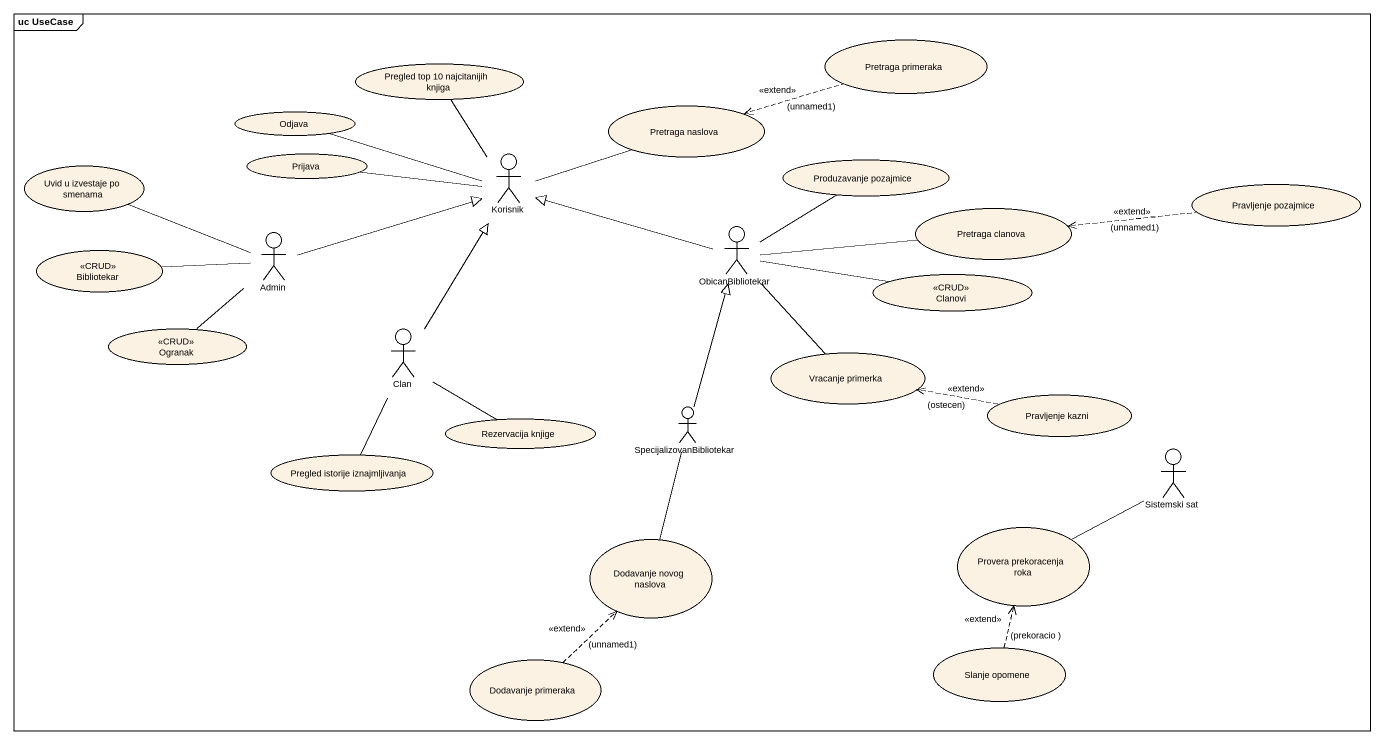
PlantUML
@startuml
mainframe uc UseCase
usecase "Pregled top 10 najcitanijih knjiga" as Pregled_top_10_najcitanijih
usecase "Pretraga primeraka" as Pretraga_primeraka
usecase "Pretraga naslova" as Pretraga_naslova
usecase Odjava
usecase "Uvid u izvestaje po smenama" as Uvid_u_izvestaje_po_smenama
usecase Prijava
actor Korisnik
usecase "Produzavanje pozajmice" as Produzavanje_pozajmice
usecase "Pretraga clanova" as Pretraga_clanova
usecase "Pravljenje pozajmice" as Pravljenje_pozajmice
usecase Bibliotekar <<CRUD>>
actor Admin
actor ObicanBibliotekar
usecase Clanovi <<CRUD>>
usecase Ogranak <<CRUD>>
actor Clan
usecase "Vracanje primerka" as Vracanje_primerka
actor SpecijalizovanBibliotekar
usecase "Pravljenje kazni" as Pravljenje_kazni
usecase "Rezervacija knjige" as Rezervacija_knjige
actor "Sistemski sat" as Sistemski_sat
usecase "Pregled istorije iznajmljivanja" as Pregled_istorije
usecase "Provera prekoracenja roka" as Provera_prekoracenja_roka
usecase "Dodavanje novog naslova" as Dodavanje_novog_naslova
usecase "Slanje opomene" as Slanje_opomene
usecase "Dodavanje primeraka" as Dodavanje_primeraka
Pregled_top_10_najcitanijih -- Korisnik
Pretraga_primeraka .left.> Pretraga_naslova : <<extend>>\n(unnamed1)
Korisnik -right- Pretraga_naslova
Korisnik -left- Odjava
Korisnik -left- Prijava
Pravljenje_pozajmice .left.> Pretraga_clanova : <<extend>>\n(unnamed1)
Admin -left- Uvid_u_izvestaje_po_smenama
Admin -right-|> Korisnik
Admin -left- Bibliotekar
Admin -- Ogranak
ObicanBibliotekar -left-|> Korisnik
ObicanBibliotekar -up- Produzavanje_pozajmice
ObicanBibliotekar -right- Pretraga_clanova
ObicanBibliotekar -right- Clanovi
ObicanBibliotekar -- Vracanje_primerka
Clan -up-|> Korisnik
Clan -right- Rezervacija_knjige
Clan -- Pregled_istorije
SpecijalizovanBibliotekar -up-|> ObicanBibliotekar
Pravljenje_kazni .left.> Vracanje_primerka : <<extend>>\n(ostecen)
Sistemski_sat -left- Provera_prekoracenja_roka
Dodavanje_novog_naslova -up- SpecijalizovanBibliotekar
Slanje_opomene .up.> Provera_prekoracenja_roka : <<extend>>\n(prekoracio )
Dodavanje_primeraka .up.> Dodavanje_novog_naslova : <<extend>>\n(unnamed1)
@enduml
